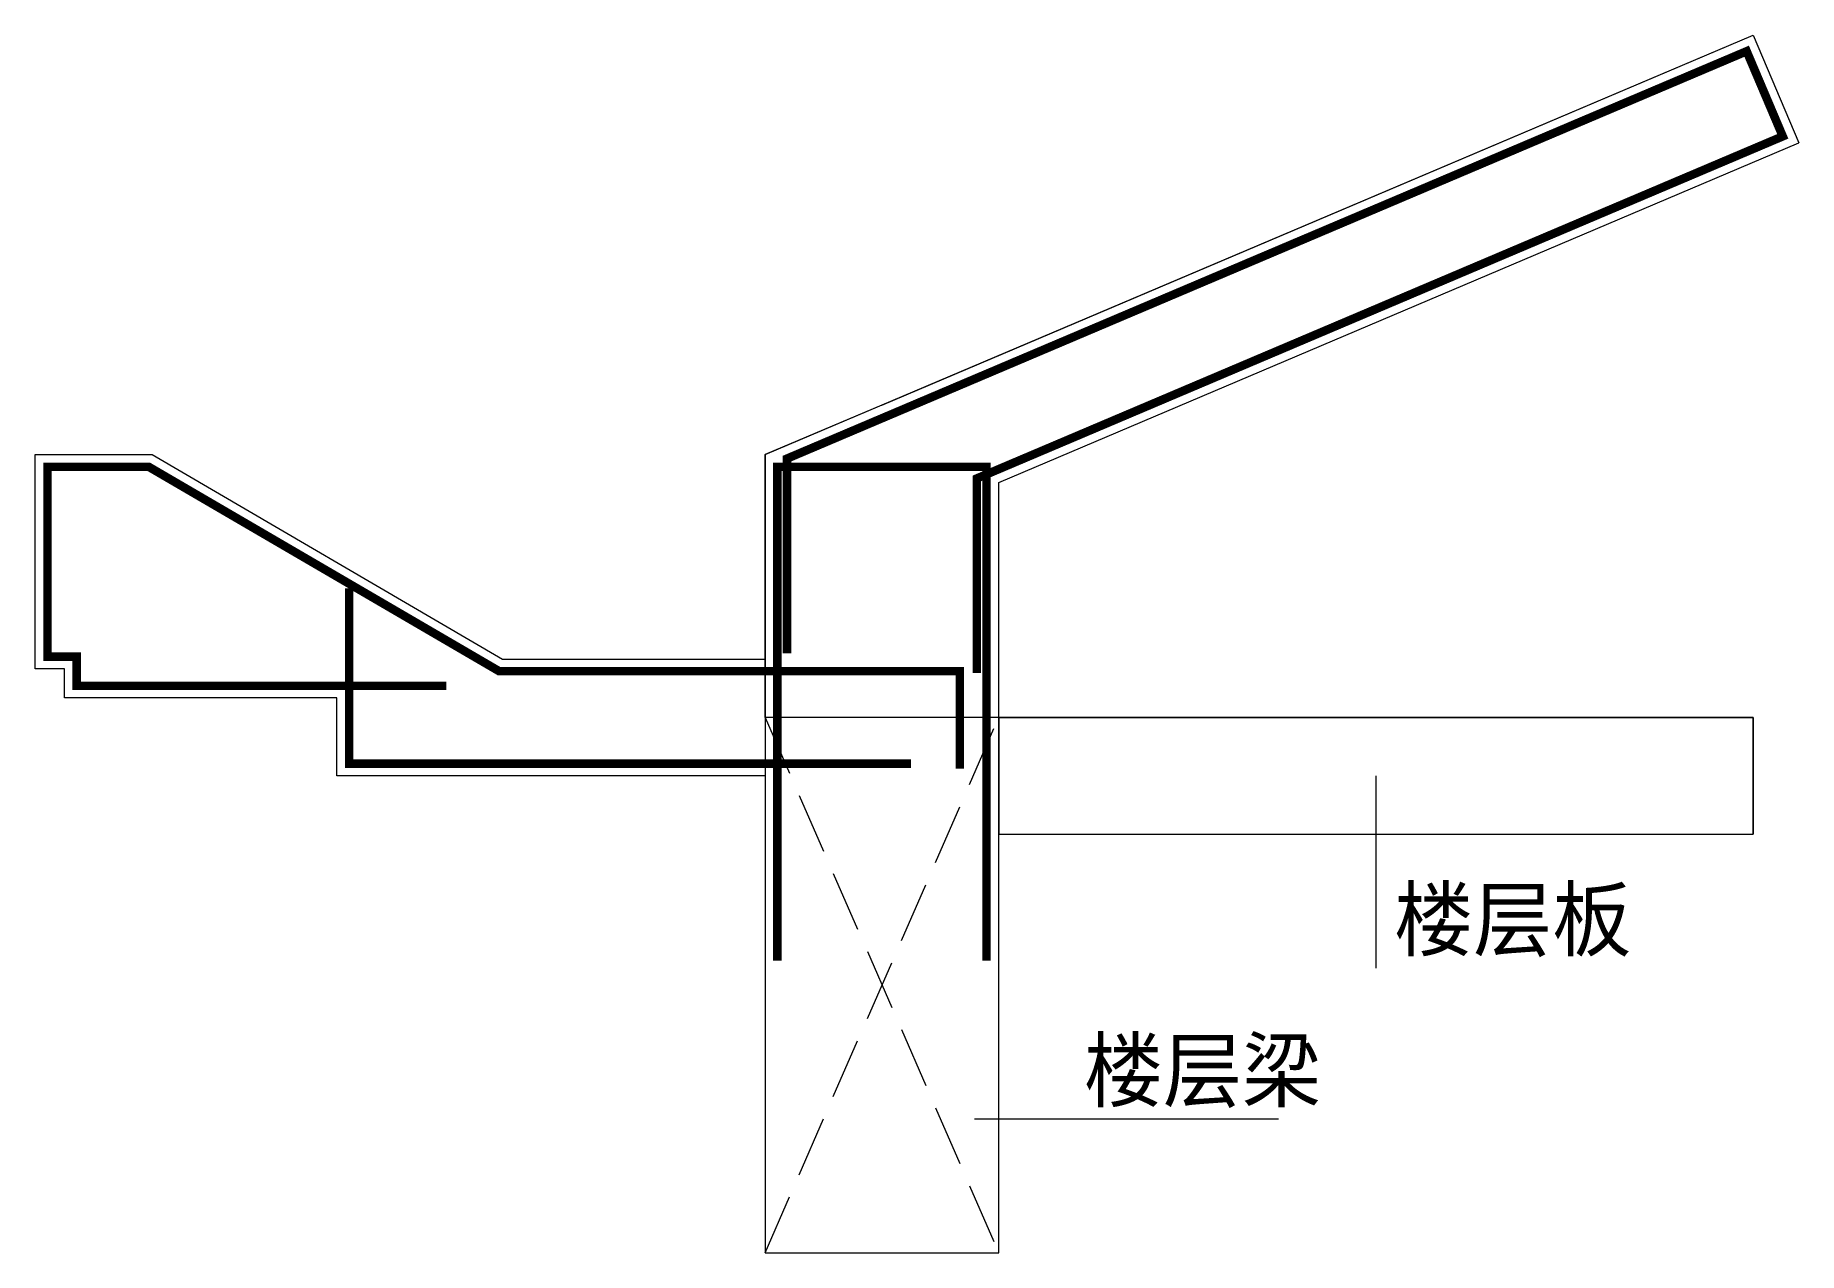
# Model space of a CAD drawing. Extents: x -3000 to 4248, y -3280 to 1724.
import ezdxf

# ---------------------------------------------------------------- set-up
doc = ezdxf.new("R2010")
doc.units = 0
doc.header["$MEASUREMENT"] = 0
doc.linetypes.add('SD-SUPPORT-DASH', pattern=[0.35, 0.25, -0.1])
doc.layers.add('S-OTHER-THIN', color=3, linetype='Continuous', lineweight=0)
doc.layers.add('S-TEXT', color=7, linetype='Continuous', lineweight=0)
doc.layers.add('S-REIN', color=6, linetype='Continuous')

msp = doc.modelspace()

# ---------------------------------------------------------------- linework, layer by layer
at = {"layer": 'S-OTHER-THIN', "color": 7}
for p, q in [((0, 0), (4060.6, 1723.6)), ((480, 203.7), (4060.6, 1723.6)), ((4060.6, 1723.6), (4248.1, 1281.8)), ((960, -114), (4248.1, 1281.8)), ((480, 203.7), (0, 0)), ((-3000, -880), (-3000, 0)), ((-3000, 0), (-2520, 0)), ((-2520, 0), (-1080, -840)), ((0, -1080), (0, 0)), ((0, 0), (0, -840)), ((960, -1080), (960, -114)), ((-1080, -840), (0, -840)), ((0, -840), (0, -1320)), ((-2880, -880), (-3000, -880)), ((-2880, -1000), (-2880, -880)), ((-1760, -1000), (-2880, -1000)), ((-1760, -1320), (-1760, -1000)), ((0, -1080), (0, -3280)), ((960, -1080), (4060.6, -1080)), ((4060.6, -1080), (4060.6, -1560)), ((0, -1320), (-1760, -1320)), ((0, -1320), (0, -3280)), ((2510.3, -1320), (2510.3, -2110)), ((960, -3280), (960, -1560)), ((960, -1560), (4060.6, -1560)), ((860, -2730), (2110, -2730)), ((0, -3280), (960, -3280))]:
    msp.add_line(p, q, dxfattribs=at)
at = {"layer": 'S-OTHER-THIN', "color": 7, "linetype": 'SD-SUPPORT-DASH', "ltscale": 1000}
for p, q in [((0, -3280), (960, -1080)), ((0, -1080), (960, -3280))]:
    msp.add_line(p, q, dxfattribs=at)
at = {"layer": 'S-OTHER-THIN', "color": 7}
for points in [[(0, -3280), (960, -3280), (960, -1080), (0, -1080)], [(960, -1560), (4060.6, -1560), (4060.6, -1080), (960, -1080)]]:
    msp.add_lwpolyline(points, close=True, dxfattribs=at)
at = {"layer": 'S-REIN', "const_width": 35}
for points in [[(870, -897.8), (870, -97.8), (960, -59.6), (1010, -38.4), (4182.5, 1308.2), (4034.1, 1658), (499.5, 157.7), (245.8, 50), (128, 0), (90, -16.1), (90, -816.1)], [(800, -1290), (800, -890), (0, -890), (-50, -890), (-1093.5, -890), (-2533.5, -50), (-2950, -50), (-2950, -830), (-2830, -830), (-2830, -950), (-1710, -950), (-1310, -950)], [(50, -2080), (50, -50), (910, -50), (910, -2080)], [(-1710, -550), (-1710, -950), (-1710, -1270), (-50, -1270), (0, -1270), (600, -1270)]]:
    msp.add_lwpolyline(points, dxfattribs=at)

# ---------------------------------------------------------------- texts
at = {"layer": 'S-TEXT', "color": 7}
for s, p in [('楼层板', (2585.3, -2035)), ('楼层梁', (1310, -2655))]:
    msp.add_text(s, height=250, dxfattribs=at).set_placement(p)

doc.saveas('drawing.dxf')
